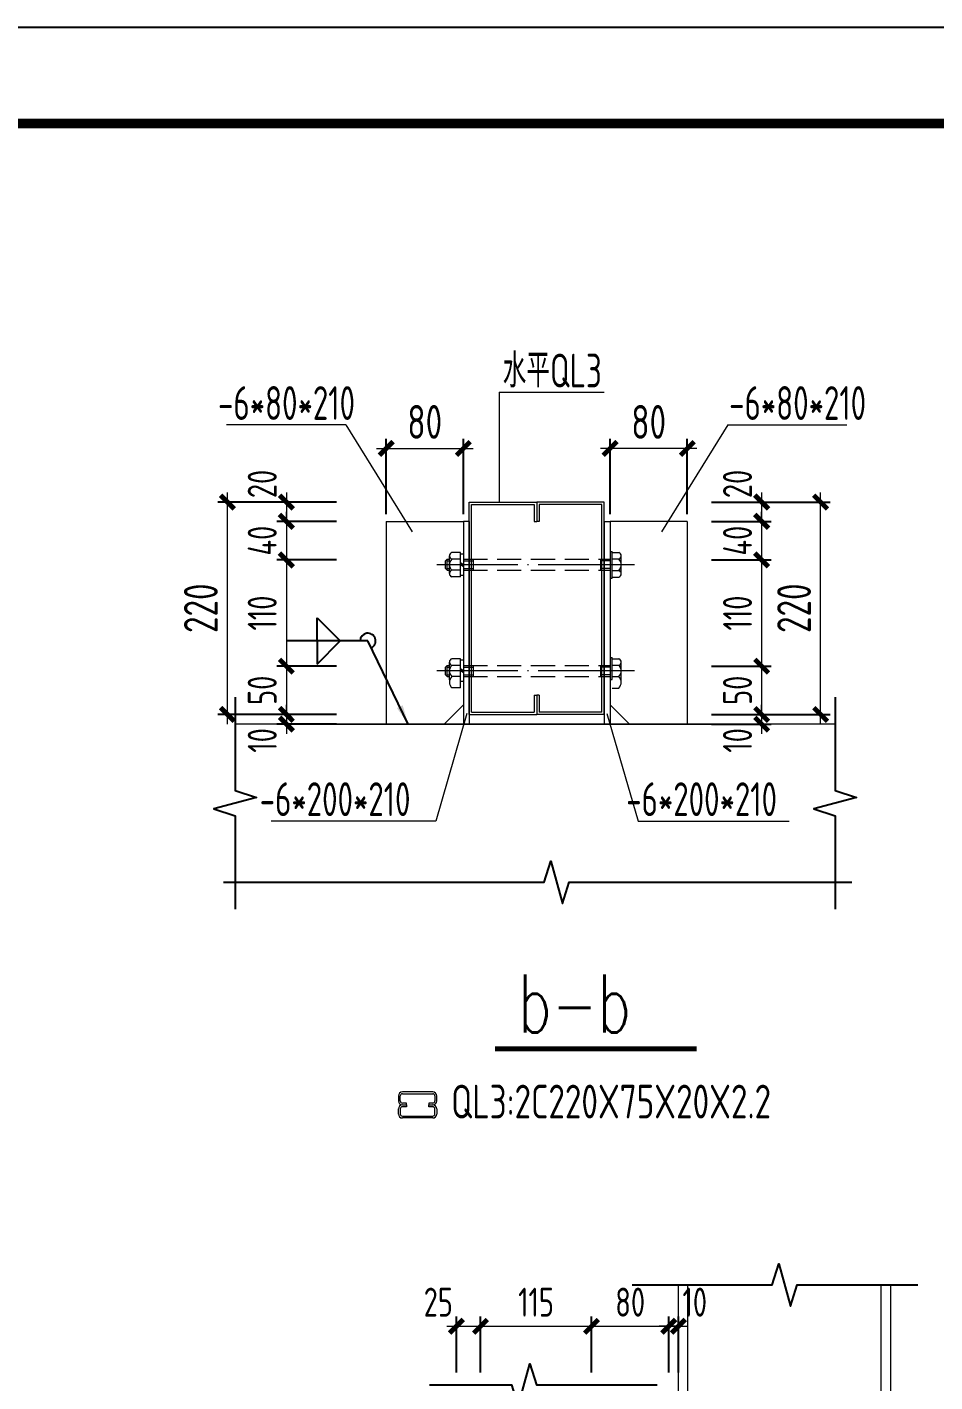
# Model space of a CAD drawing. Extents: x -2746917 to -971774, y -3334247 to -3250358.
# Drawn here: x -1427138 to -1417733, y -3288205 to -3274173 of the extents above; entities that cross this region are included whole.
import ezdxf

# ---------------------------------------------------------------- set-up
doc = ezdxf.new("R2010")
doc.units = 0
doc.header["$LTSCALE"] = 1000
doc.header["$MEASUREMENT"] = 0
doc.header["$PDMODE"] = 35
doc.linetypes.add('DASH', pattern=[0.35, 0.25, -0.1])
doc.linetypes.add('DOTE', pattern=[2.42, 2, -0.2, 0.02, -0.2])
doc.layers.get('0').update_dxf_attribs({"linetype": 'CONTINUOUS'})
doc.layers.get('Defpoints').update_dxf_attribs({"linetype": 'CONTINUOUS'})
for name, color, linetype in [('AXIS', 253, 'DOTE'), ('COLU', 7, 'CONTINUOUS'), ('DIM', 3, 'CONTINUOUS'), ('NUM', 7, 'CONTINUOUS'), ('PUB_TITLE', 4, 'CONTINUOUS'), ('TEXT', 7, 'CONTINUOUS'), ('THIN', 7, 'CONTINUOUS'), ('WELD', 7, 'CONTINUOUS')]:
    doc.layers.add(name, color=color, linetype=linetype)
doc.layers.add('BEAM', color=7, linetype='CONTINUOUS', lineweight=13)
doc.layers.add('yichutu', color=7, linetype='CONTINUOUS', true_color=0xffffff, plot=False)
doc.styles.add('TSSD_Dimension', font='tssdeng.shx', dxfattribs={"width": 0.75, "bigfont": 'Hztxt.shx'})
doc.styles.add('TSSD_Rein', font='Tssdeng.shx', dxfattribs={"width": 0.75, "bigfont": 'hztxt.shx'})
doc.styles.add('正文', font='romans.shx', dxfattribs={"width": 0.71, "bigfont": 'hztxt.shx'})
doc.dimstyles.new('TSSD_10_100', dxfattribs={"dimtxt": 350, "dimasz": 100, "dimexe": 100, "dimexo": 250, "dimgap": 100, "dimtad": 1, "dimdec": 0, "dimlfac": 0.1, "dimzin": 0, "dimdsep": 46, "dimtxsty": 'TSSD_Dimension', "dimblk": 'ARCHTICK', "dimcen": 0, "dimdle": 100, "dimclrt": 7, "dimadec": 0, "dimazin": 0, "dimtfac": 1, "dimtdec": 0, "dimtix": 1, "dimtmove": 2, "dimatfit": 3, "dimldrblk": 'ARCHTICK', "dimfxl": 1, "dimtolj": 1, "dimtzin": 0, "dimlwd": 5, "dimarcsym": 0})
doc.dimstyles.new('TSSD_LEADER_STYLE_200.0', dxfattribs={"dimtxt": 700, "dimasz": 200, "dimexe": 200, "dimexo": 500, "dimgap": 0.09, "dimtad": 0, "dimtih": 1, "dimtoh": 1, "dimdec": 4, "dimzin": 0, "dimdsep": 46, "dimtxsty": 'Standard', "dimcen": 0.09, "dimdle": 200, "dimclrt": 7, "dimadec": 0, "dimazin": 0, "dimtfac": 1, "dimtdec": 4, "dimtofl": 0, "dimtmove": 0, "dimatfit": 3, "dimfxl": 1, "dimtolj": 1, "dimtzin": 0, "dimarcsym": 0})

# ---------------------------------------------------------------- blocks, each defined once
blk = doc.blocks.new('_ArchTick')
at = {"color": 0, "const_width": 0.5}
blk.add_lwpolyline([(-0.71, -0.71), (0.71, 0.71)], dxfattribs=at)
blk = doc.blocks.new('*D2028')
at = {"layer": 'Defpoints', "color": 0}
for p in [(-1422618, -3278537), (-1423418, -3279466), (-1422618, -3279466)]:
    blk.add_point(p, dxfattribs=at)
at = {"layer": 'DIM', "color": 0, "lineweight": 5}
blk.add_line((-1423518, -3278537), (-1422518, -3278537), dxfattribs=at)
at = {"layer": 'DIM', "color": 0, "lineweight": -2}
for p, q in [((-1423418, -3279216), (-1423418, -3278437)), ((-1422618, -3279216), (-1422618, -3278437))]:
    blk.add_line(p, q, dxfattribs=at)
at = {"layer": 'DIM', "color": 0, "lineweight": 5, "xscale": 100, "yscale": 100, "zscale": 100, "rotation": 180}
blk.add_blockref('_ArchTick', (-1423418, -3278537), dxfattribs=at)
at = {"layer": 'DIM', "color": 0, "lineweight": 5, "xscale": 100, "yscale": 100, "zscale": 100}
blk.add_blockref('_ArchTick', (-1422618, -3278537), dxfattribs=at)
at = {"layer": 'DIM', "color": 7, "insert": (-1423018, -3278262), "char_height": 350, "attachment_point": 5, "style": 'TSSD_Dimension'}
blk.add_mtext('\\A1;80', dxfattribs=at)
blk = doc.blocks.new('_WELD004')
at = {"color": 0, "linetype": 'ByBlock'}
for p, q in [((0, 1), (1, 0)), ((0, 0), (0, 1))]:
    blk.add_line(p, q, dxfattribs=at)
blk = doc.blocks.new('*D2029')
at = {"layer": 'Defpoints', "color": 0}
for p in [(-1421098, -3278537), (-1421098, -3279466), (-1420298, -3279466)]:
    blk.add_point(p, dxfattribs=at)
at = {"layer": 'DIM', "color": 0, "lineweight": 5}
blk.add_line((-1420198, -3278537), (-1421198, -3278537), dxfattribs=at)
at = {"layer": 'DIM', "color": 0, "lineweight": -2}
for p, q in [((-1421098, -3279216), (-1421098, -3278437)), ((-1420298, -3279216), (-1420298, -3278437))]:
    blk.add_line(p, q, dxfattribs=at)
at = {"layer": 'DIM', "color": 0, "lineweight": 5, "xscale": 100, "yscale": 100, "zscale": 100, "rotation": 180}
blk.add_blockref('_ArchTick', (-1421098, -3278537), dxfattribs=at)
at = {"layer": 'DIM', "color": 0, "lineweight": 5, "xscale": 100, "yscale": 100, "zscale": 100}
blk.add_blockref('_ArchTick', (-1420298, -3278537), dxfattribs=at)
at = {"layer": 'DIM', "color": 7, "insert": (-1420698, -3278262), "char_height": 350, "attachment_point": 5, "style": 'TSSD_Dimension'}
blk.add_mtext('\\A1;80', dxfattribs=at)
blk = doc.blocks.new('*D2030')
at = {"layer": 'Defpoints', "color": 0}
for p in [(-1423682, -3279092), (-1424452, -3279292), (-1423682, -3279292)]:
    blk.add_point(p, dxfattribs=at)
at = {"layer": 'DIM', "color": 0, "lineweight": -2}
for p, q in [((-1423932, -3279092), (-1424552, -3279092)), ((-1423932, -3279292), (-1424552, -3279292))]:
    blk.add_line(p, q, dxfattribs=at)
at = {"layer": 'DIM', "color": 0, "lineweight": 5}
blk.add_line((-1424452, -3278992), (-1424452, -3279392), dxfattribs=at)
at = {"layer": 'DIM', "color": 0, "lineweight": 5, "xscale": 100, "yscale": 100, "zscale": 100}
for p, rotation in [((-1424452, -3279092), 90), ((-1424452, -3279292), 270)]:
    blk.add_blockref('_ArchTick', p, dxfattribs=dict(at, rotation=rotation))
at = {"layer": 'DIM', "color": 7, "insert": (-1424702, -3278905), "char_height": 300, "attachment_point": 5, "rotation": 90, "style": 'TSSD_Dimension'}
blk.add_mtext('\\A1;20', dxfattribs=at)
blk = doc.blocks.new('*D2031')
at = {"layer": 'Defpoints', "color": 0}
for p in [(-1423682, -3279292), (-1424452, -3279692), (-1423682, -3279692)]:
    blk.add_point(p, dxfattribs=at)
at = {"layer": 'DIM', "color": 0, "lineweight": 5}
for p, q in [((-1424452, -3279292), (-1424452, -3279192)), ((-1424452, -3279292), (-1424452, -3279692)), ((-1424452, -3279692), (-1424452, -3279792))]:
    blk.add_line(p, q, dxfattribs=at)
at = {"layer": 'DIM', "color": 0, "lineweight": -2}
for p, q in [((-1423932, -3279292), (-1424552, -3279292)), ((-1423932, -3279692), (-1424552, -3279692))]:
    blk.add_line(p, q, dxfattribs=at)
at = {"layer": 'DIM', "color": 0, "lineweight": 5, "xscale": 100, "yscale": 100, "zscale": 100}
for p, rotation in [((-1424452, -3279292), 270), ((-1424452, -3279692), 90)]:
    blk.add_blockref('_ArchTick', p, dxfattribs=dict(at, rotation=rotation))
at = {"layer": 'DIM', "color": 7, "insert": (-1424702, -3279492), "char_height": 300, "attachment_point": 5, "rotation": 90, "style": 'TSSD_Dimension'}
blk.add_mtext('\\A1;40', dxfattribs=at)
blk = doc.blocks.new('*D2032')
at = {"layer": 'Defpoints', "color": 0}
for p in [(-1423682, -3279692), (-1424452, -3280792), (-1423682, -3280792)]:
    blk.add_point(p, dxfattribs=at)
at = {"layer": 'DIM', "color": 0, "lineweight": 5}
blk.add_line((-1424452, -3279592), (-1424452, -3280892), dxfattribs=at)
at = {"layer": 'DIM', "color": 0, "lineweight": -2}
for p, q in [((-1423932, -3279692), (-1424552, -3279692)), ((-1423932, -3280792), (-1424552, -3280792))]:
    blk.add_line(p, q, dxfattribs=at)
at = {"layer": 'DIM', "color": 0, "lineweight": 5, "xscale": 100, "yscale": 100, "zscale": 100}
for p, rotation in [((-1424452, -3279692), 90), ((-1424452, -3280792), 270)]:
    blk.add_blockref('_ArchTick', p, dxfattribs=dict(at, rotation=rotation))
at = {"layer": 'DIM', "color": 7, "insert": (-1424702, -3280242), "char_height": 300, "attachment_point": 5, "rotation": 90, "style": 'TSSD_Dimension'}
blk.add_mtext('\\A1;110', dxfattribs=at)
blk = doc.blocks.new('*D2033')
at = {"layer": 'Defpoints', "color": 0}
for p in [(-1423682, -3280792), (-1424452, -3281292), (-1423682, -3281292)]:
    blk.add_point(p, dxfattribs=at)
at = {"layer": 'DIM', "color": 0, "lineweight": -2}
for p, q in [((-1423932, -3280792), (-1424552, -3280792)), ((-1423932, -3281292), (-1424552, -3281292))]:
    blk.add_line(p, q, dxfattribs=at)
at = {"layer": 'DIM', "color": 0, "lineweight": 5}
blk.add_line((-1424452, -3280692), (-1424452, -3281392), dxfattribs=at)
at = {"layer": 'DIM', "color": 0, "lineweight": 5, "xscale": 100, "yscale": 100, "zscale": 100}
for p, rotation in [((-1424452, -3280792), 90), ((-1424452, -3281292), 270)]:
    blk.add_blockref('_ArchTick', p, dxfattribs=dict(at, rotation=rotation))
at = {"layer": 'DIM', "color": 7, "insert": (-1424702, -3281042), "char_height": 300, "attachment_point": 5, "rotation": 90, "style": 'TSSD_Dimension'}
blk.add_mtext('\\A1;50', dxfattribs=at)
blk = doc.blocks.new('*D2034')
at = {"layer": 'Defpoints', "color": 0}
for p in [(-1423682, -3281292), (-1424452, -3281392), (-1423682, -3281392)]:
    blk.add_point(p, dxfattribs=at)
at = {"layer": 'DIM', "color": 0, "lineweight": 5}
for p, q in [((-1424452, -3281292), (-1424452, -3281192)), ((-1424452, -3281292), (-1424452, -3281392)), ((-1424452, -3281392), (-1424452, -3281492))]:
    blk.add_line(p, q, dxfattribs=at)
at = {"layer": 'DIM', "color": 0, "lineweight": -2}
for p, q in [((-1423932, -3281292), (-1424552, -3281292)), ((-1423932, -3281392), (-1424552, -3281392))]:
    blk.add_line(p, q, dxfattribs=at)
at = {"layer": 'DIM', "color": 0, "lineweight": 5, "xscale": 100, "yscale": 100, "zscale": 100}
for p, rotation in [((-1424452, -3281292), 270), ((-1424452, -3281392), 90)]:
    blk.add_blockref('_ArchTick', p, dxfattribs=dict(at, rotation=rotation))
at = {"layer": 'DIM', "color": 7, "insert": (-1424702, -3281561), "char_height": 300, "attachment_point": 5, "rotation": 90, "style": 'TSSD_Dimension'}
blk.add_mtext('\\A1;10', dxfattribs=at)
blk = doc.blocks.new('*D2035')
at = {"layer": 'Defpoints', "color": 0, "ltscale": 1.5}
for p in [(-1425063, -3279092), (-1423682, -3279092), (-1423682, -3281292, 576)]:
    blk.add_point(p, dxfattribs=at)
at = {"layer": 'DIM', "color": 0, "lineweight": -2, "ltscale": 1.5}
for p, q in [((-1423932, -3279092), (-1425163, -3279092)), ((-1423932, -3281292), (-1425163, -3281292))]:
    blk.add_line(p, q, dxfattribs=at)
at = {"layer": 'DIM', "color": 0, "lineweight": 5, "ltscale": 1.5}
blk.add_line((-1425063, -3281392), (-1425063, -3278992), dxfattribs=at)
at = {"layer": 'DIM', "color": 0, "lineweight": 5, "ltscale": 1.5, "xscale": 100, "yscale": 100, "zscale": 100}
for p, rotation in [((-1425063, -3279092), 90), ((-1425063, -3281292), 270)]:
    blk.add_blockref('_ArchTick', p, dxfattribs=dict(at, rotation=rotation))
at = {"layer": 'DIM', "color": 7, "ltscale": 1.5, "insert": (-1425338, -3280192), "char_height": 350, "attachment_point": 5, "rotation": 90, "style": 'TSSD_Dimension'}
blk.add_mtext('\\A1;220', dxfattribs=at)
blk = doc.blocks.new('*D2036')
at = {"layer": 'Defpoints', "color": 0}
for p in [(-1420298, -3279092), (-1420298, -3279292), (-1419528, -3279292)]:
    blk.add_point(p, dxfattribs=at)
at = {"layer": 'DIM', "color": 0, "lineweight": -2}
for p, q in [((-1420048, -3279092), (-1419428, -3279092)), ((-1420048, -3279292), (-1419428, -3279292))]:
    blk.add_line(p, q, dxfattribs=at)
at = {"layer": 'DIM', "color": 0, "lineweight": 5}
blk.add_line((-1419528, -3278992), (-1419528, -3279392), dxfattribs=at)
at = {"layer": 'DIM', "color": 0, "lineweight": 5, "xscale": 100, "yscale": 100, "zscale": 100}
for p, rotation in [((-1419528, -3279092), 90), ((-1419528, -3279292), 270)]:
    blk.add_blockref('_ArchTick', p, dxfattribs=dict(at, rotation=rotation))
at = {"layer": 'DIM', "color": 7, "insert": (-1419778, -3278905), "char_height": 300, "attachment_point": 5, "rotation": 90, "style": 'TSSD_Dimension'}
blk.add_mtext('\\A1;20', dxfattribs=at)
blk = doc.blocks.new('*D2037')
at = {"layer": 'Defpoints', "color": 0}
for p in [(-1420298, -3279292), (-1420298, -3279692), (-1419528, -3279692)]:
    blk.add_point(p, dxfattribs=at)
at = {"layer": 'DIM', "color": 0, "lineweight": 5}
for p, q in [((-1419528, -3279292), (-1419528, -3279192)), ((-1419528, -3279292), (-1419528, -3279692)), ((-1419528, -3279692), (-1419528, -3279792))]:
    blk.add_line(p, q, dxfattribs=at)
at = {"layer": 'DIM', "color": 0, "lineweight": -2}
for p, q in [((-1420048, -3279292), (-1419428, -3279292)), ((-1420048, -3279692), (-1419428, -3279692))]:
    blk.add_line(p, q, dxfattribs=at)
at = {"layer": 'DIM', "color": 0, "lineweight": 5, "xscale": 100, "yscale": 100, "zscale": 100}
for p, rotation in [((-1419528, -3279292), 270), ((-1419528, -3279692), 90)]:
    blk.add_blockref('_ArchTick', p, dxfattribs=dict(at, rotation=rotation))
at = {"layer": 'DIM', "color": 7, "insert": (-1419778, -3279492), "char_height": 300, "attachment_point": 5, "rotation": 90, "style": 'TSSD_Dimension'}
blk.add_mtext('\\A1;40', dxfattribs=at)
blk = doc.blocks.new('*D2038')
at = {"layer": 'Defpoints', "color": 0}
for p in [(-1420298, -3279692), (-1420298, -3280792), (-1419528, -3280792)]:
    blk.add_point(p, dxfattribs=at)
at = {"layer": 'DIM', "color": 0, "lineweight": 5}
blk.add_line((-1419528, -3279592), (-1419528, -3280892), dxfattribs=at)
at = {"layer": 'DIM', "color": 0, "lineweight": -2}
for p, q in [((-1420048, -3279692), (-1419428, -3279692)), ((-1420048, -3280792), (-1419428, -3280792))]:
    blk.add_line(p, q, dxfattribs=at)
at = {"layer": 'DIM', "color": 0, "lineweight": 5, "xscale": 100, "yscale": 100, "zscale": 100}
for p, rotation in [((-1419528, -3279692), 90), ((-1419528, -3280792), 270)]:
    blk.add_blockref('_ArchTick', p, dxfattribs=dict(at, rotation=rotation))
at = {"layer": 'DIM', "color": 7, "insert": (-1419778, -3280242), "char_height": 300, "attachment_point": 5, "rotation": 90, "style": 'TSSD_Dimension'}
blk.add_mtext('\\A1;110', dxfattribs=at)
blk = doc.blocks.new('*D2039')
at = {"layer": 'Defpoints', "color": 0}
for p in [(-1420298, -3280792), (-1420298, -3281292), (-1419528, -3281292)]:
    blk.add_point(p, dxfattribs=at)
at = {"layer": 'DIM', "color": 0, "lineweight": -2}
for p, q in [((-1420048, -3280792), (-1419428, -3280792)), ((-1420048, -3281292), (-1419428, -3281292))]:
    blk.add_line(p, q, dxfattribs=at)
at = {"layer": 'DIM', "color": 0, "lineweight": 5}
blk.add_line((-1419528, -3280692), (-1419528, -3281392), dxfattribs=at)
at = {"layer": 'DIM', "color": 0, "lineweight": 5, "xscale": 100, "yscale": 100, "zscale": 100}
for p, rotation in [((-1419528, -3280792), 90), ((-1419528, -3281292), 270)]:
    blk.add_blockref('_ArchTick', p, dxfattribs=dict(at, rotation=rotation))
at = {"layer": 'DIM', "color": 7, "insert": (-1419778, -3281042), "char_height": 300, "attachment_point": 5, "rotation": 90, "style": 'TSSD_Dimension'}
blk.add_mtext('\\A1;50', dxfattribs=at)
blk = doc.blocks.new('*D2040')
at = {"layer": 'Defpoints', "color": 0}
for p in [(-1420298, -3281292), (-1420298, -3281392), (-1419528, -3281392)]:
    blk.add_point(p, dxfattribs=at)
at = {"layer": 'DIM', "color": 0, "lineweight": 5}
for p, q in [((-1419528, -3281292), (-1419528, -3281192)), ((-1419528, -3281292), (-1419528, -3281392)), ((-1419528, -3281392), (-1419528, -3281492))]:
    blk.add_line(p, q, dxfattribs=at)
at = {"layer": 'DIM', "color": 0, "lineweight": -2}
for p, q in [((-1420048, -3281292), (-1419428, -3281292)), ((-1420048, -3281392), (-1419428, -3281392))]:
    blk.add_line(p, q, dxfattribs=at)
at = {"layer": 'DIM', "color": 0, "lineweight": 5, "xscale": 100, "yscale": 100, "zscale": 100}
for p, rotation in [((-1419528, -3281292), 270), ((-1419528, -3281392), 90)]:
    blk.add_blockref('_ArchTick', p, dxfattribs=dict(at, rotation=rotation))
at = {"layer": 'DIM', "color": 7, "insert": (-1419778, -3281561), "char_height": 300, "attachment_point": 5, "rotation": 90, "style": 'TSSD_Dimension'}
blk.add_mtext('\\A1;10', dxfattribs=at)
blk = doc.blocks.new('*D2041')
at = {"layer": 'Defpoints', "color": 0, "ltscale": 1.5}
for p in [(-1420298, -3279092), (-1418917, -3279092), (-1420298, -3281292, 576)]:
    blk.add_point(p, dxfattribs=at)
at = {"layer": 'DIM', "color": 0, "lineweight": -2, "ltscale": 1.5}
for p, q in [((-1420048, -3279092), (-1418817, -3279092)), ((-1420048, -3281292), (-1418817, -3281292))]:
    blk.add_line(p, q, dxfattribs=at)
at = {"layer": 'DIM', "color": 0, "lineweight": 5, "ltscale": 1.5}
blk.add_line((-1418917, -3281392), (-1418917, -3278992), dxfattribs=at)
at = {"layer": 'DIM', "color": 0, "lineweight": 5, "ltscale": 1.5, "xscale": 100, "yscale": 100, "zscale": 100}
for p, rotation in [((-1418917, -3279092), 90), ((-1418917, -3281292), 270)]:
    blk.add_blockref('_ArchTick', p, dxfattribs=dict(at, rotation=rotation))
at = {"layer": 'DIM', "color": 7, "ltscale": 1.5, "insert": (-1419192, -3280192), "char_height": 350, "attachment_point": 5, "rotation": 90, "style": 'TSSD_Dimension'}
blk.add_mtext('\\A1;220', dxfattribs=at)
blk = doc.blocks.new('*D2199')
at = {"layer": 'Defpoints', "color": 0}
for p in [(-1422440, -3287629), (-1422690, -3288359), (-1422440, -3288359)]:
    blk.add_point(p, dxfattribs=at)
at = {"layer": 'DIM', "color": 0, "lineweight": -2}
for p, q in [((-1422690, -3288109), (-1422690, -3287529)), ((-1422440, -3288109), (-1422440, -3287529))]:
    blk.add_line(p, q, dxfattribs=at)
at = {"layer": 'DIM', "color": 0, "lineweight": 5}
blk.add_line((-1422790, -3287629), (-1422340, -3287629), dxfattribs=at)
at = {"layer": 'DIM', "color": 0, "lineweight": 5, "xscale": 100, "yscale": 100, "zscale": 100, "rotation": 180}
blk.add_blockref('_ArchTick', (-1422690, -3287629), dxfattribs=at)
at = {"layer": 'DIM', "color": 0, "lineweight": 5, "xscale": 100, "yscale": 100, "zscale": 100}
blk.add_blockref('_ArchTick', (-1422440, -3287629), dxfattribs=at)
at = {"layer": 'DIM', "color": 7, "insert": (-1422878, -3287379), "char_height": 300, "attachment_point": 5, "style": 'TSSD_Dimension'}
blk.add_mtext('\\A1;25', dxfattribs=at)
blk = doc.blocks.new('*D2200')
at = {"layer": 'Defpoints', "color": 0}
for p in [(-1421290, -3287629), (-1422440, -3288359), (-1421290, -3288359)]:
    blk.add_point(p, dxfattribs=at)
at = {"layer": 'DIM', "color": 0, "lineweight": -2}
for p, q in [((-1422440, -3288109), (-1422440, -3287529)), ((-1421290, -3288109), (-1421290, -3287529))]:
    blk.add_line(p, q, dxfattribs=at)
at = {"layer": 'DIM', "color": 0, "lineweight": 5}
blk.add_line((-1422540, -3287629), (-1421190, -3287629), dxfattribs=at)
at = {"layer": 'DIM', "color": 0, "lineweight": 5, "xscale": 100, "yscale": 100, "zscale": 100, "rotation": 180}
blk.add_blockref('_ArchTick', (-1422440, -3287629), dxfattribs=at)
at = {"layer": 'DIM', "color": 0, "lineweight": 5, "xscale": 100, "yscale": 100, "zscale": 100}
blk.add_blockref('_ArchTick', (-1421290, -3287629), dxfattribs=at)
at = {"layer": 'DIM', "color": 7, "insert": (-1421865, -3287379), "char_height": 300, "attachment_point": 5, "style": 'TSSD_Dimension'}
blk.add_mtext('\\A1;115', dxfattribs=at)
blk = doc.blocks.new('*D2201')
at = {"layer": 'Defpoints', "color": 0}
for p in [(-1420490, -3287629), (-1421290, -3288359), (-1420490, -3288359, 173)]:
    blk.add_point(p, dxfattribs=at)
at = {"layer": 'DIM', "color": 0, "lineweight": -2}
for p, q in [((-1421290, -3288109), (-1421290, -3287529)), ((-1420490, -3288109), (-1420490, -3287529))]:
    blk.add_line(p, q, dxfattribs=at)
at = {"layer": 'DIM', "color": 0, "lineweight": 5}
blk.add_line((-1421390, -3287629), (-1420390, -3287629), dxfattribs=at)
at = {"layer": 'DIM', "color": 0, "lineweight": 5, "xscale": 100, "yscale": 100, "zscale": 100, "rotation": 180}
blk.add_blockref('_ArchTick', (-1421290, -3287629), dxfattribs=at)
at = {"layer": 'DIM', "color": 0, "lineweight": 5, "xscale": 100, "yscale": 100, "zscale": 100}
blk.add_blockref('_ArchTick', (-1420490, -3287629), dxfattribs=at)
at = {"layer": 'DIM', "color": 7, "insert": (-1420890, -3287379), "char_height": 300, "attachment_point": 5, "style": 'TSSD_Dimension'}
blk.add_mtext('\\A1;80', dxfattribs=at)
blk = doc.blocks.new('*D2202')
at = {"layer": 'Defpoints', "color": 0}
for p in [(-1420490, -3287629), (-1420490, -3288359), (-1420391, -3288359)]:
    blk.add_point(p, dxfattribs=at)
at = {"layer": 'DIM', "color": 0, "lineweight": -2}
for p, q in [((-1420490, -3288109), (-1420490, -3287529)), ((-1420391, -3288109), (-1420391, -3287529))]:
    blk.add_line(p, q, dxfattribs=at)
at = {"layer": 'DIM', "color": 0, "lineweight": 5}
for p, q in [((-1420490, -3287629), (-1420590, -3287629)), ((-1420391, -3287629), (-1420490, -3287629)), ((-1420391, -3287629), (-1420291, -3287629))]:
    blk.add_line(p, q, dxfattribs=at)
at = {"layer": 'DIM', "color": 0, "lineweight": 5, "xscale": 100, "yscale": 100, "zscale": 100}
blk.add_blockref('_ArchTick', (-1420490, -3287629), dxfattribs=at)
at = {"layer": 'DIM', "color": 0, "lineweight": 5, "xscale": 100, "yscale": 100, "zscale": 100, "rotation": 180}
blk.add_blockref('_ArchTick', (-1420391, -3287629), dxfattribs=at)
at = {"layer": 'DIM', "color": 7, "insert": (-1420221, -3287379), "char_height": 300, "attachment_point": 5, "style": 'TSSD_Dimension'}
blk.add_mtext('\\A1;10', dxfattribs=at)
blk = doc.blocks.new('yct-891-420-89100-42000-100-2004.0')
at = {"layer": 'yichutu', "color": 7, "true_color": 0xffffff}
blk.add_lwpolyline([(0, 0), (0, 42000), (89100, 42000), (89100, 0)], close=True, dxfattribs=at)
blk = doc.blocks.new('A$C440D491C')
at = {"layer": 'PUB_TITLE'}
blk.add_lwpolyline([(0, 0), (0, 42000), (89100, 42000), (89100, 0)], close=True, dxfattribs=at)
at = {"layer": 'PUB_TITLE', "const_width": 100}
blk.add_lwpolyline([(88100, 1000), (88100, 41000), (713, 41000), (713, 1000), (88100, 1000)], dxfattribs=at)

msp = doc.modelspace()

# ---------------------------------------------------------------- linework, layer by layer
at = {"layer": 'AXIS', "linetype": 'DOTE', "lineweight": 9, "ltscale": 0.5}
for p, q in [((-1420843.87, -3279741.83, 288), (-1422892.25, -3279741.83, 288)), ((-1420843.87, -3280841.5, 288), (-1422892.25, -3280841.5, 288))]:
    msp.add_line(p, q, dxfattribs=at)
at = {"layer": 'BEAM', "color": 6, "linetype": 'ByBlock'}
for p, q in [((-1422558.06, -3279091.98, 288), (-1421858.06, -3279091.98, 288)), ((-1422558.06, -3281291.98, 288), (-1422558.06, -3279091.98, 288)), ((-1422533.06, -3279116.98, 288), (-1421883.06, -3279116.98, 288)), ((-1422533.06, -3281266.98, 288), (-1422533.06, -3279116.98, 288)), ((-1421883.06, -3279116.98, 288), (-1421883.06, -3279291.98, 288)), ((-1421858.06, -3279091.98, 288), (-1421858.06, -3279291.98, 288)), ((-1421158.06, -3279091.98, 288), (-1421858.06, -3279091.98, 288)), ((-1421858.06, -3279091.98, 288), (-1421858.06, -3279291.98, 288)), ((-1421183.06, -3279116.98, 288), (-1421833.06, -3279116.98, 288)), ((-1421833.06, -3279116.98, 288), (-1421833.06, -3279291.98, 288)), ((-1421183.06, -3281266.98, 288), (-1421183.06, -3279116.98, 288)), ((-1421158.06, -3281291.98, 288), (-1421158.06, -3279091.98, 288)), ((-1421883.06, -3279291.98, 288), (-1421858.06, -3279291.98, 288)), ((-1421833.06, -3279291.98, 288), (-1421858.06, -3279291.98, 288)), ((-1421883.06, -3281091.98, 288), (-1421883.06, -3281266.98, 288)), ((-1421883.06, -3281091.98, 288), (-1421858.06, -3281091.98, 288)), ((-1421858.06, -3281091.98, 288), (-1421858.06, -3281291.98, 288)), ((-1421858.06, -3281091.98, 288), (-1421858.06, -3281291.98, 288)), ((-1421833.06, -3281091.98, 288), (-1421858.06, -3281091.98, 288)), ((-1421833.06, -3281091.98, 288), (-1421833.06, -3281266.98, 288)), ((-1422558.06, -3281291.98, 288), (-1421858.06, -3281291.98, 288)), ((-1422533.06, -3281266.98, 288), (-1421883.06, -3281266.98, 288)), ((-1421158.06, -3281291.98, 288), (-1421858.06, -3281291.98, 288)), ((-1421183.06, -3281266.98, 288), (-1421833.06, -3281266.98, 288))]:
    msp.add_line(p, q, dxfattribs=at)
at = {"layer": 'BEAM', "linetype": 'ByBlock'}
for p, q in [((-1423418.06, -3279291.98, 288), (-1423418.06, -3281391.5, 288)), ((-1423418.06, -3279291.98, 288), (-1422618.06, -3279291.98, 288)), ((-1422618.06, -3279291.98, 288), (-1422618.06, -3281391.5, 288)), ((-1422558.06, -3279291.98, 288), (-1422618.06, -3279291.98, 288)), ((-1422558.06, -3279291.98, 288), (-1422558.06, -3281391.5, 288)), ((-1421158.06, -3279291.98, 288), (-1421158.06, -3281391.5, 288)), ((-1421158.06, -3279291.98, 288), (-1421098.06, -3279291.98, 288)), ((-1421098.06, -3279291.98, 288), (-1421098.06, -3281391.5, 288)), ((-1420298.06, -3279291.98, 288), (-1421098.06, -3279291.98, 288)), ((-1420298.06, -3279291.98, 288), (-1420298.06, -3281391.5, 288)), ((-1422618.06, -3281191.5, 288), (-1422818.06, -3281391.5, 288)), ((-1421098.06, -3281191.5, 288), (-1420898.06, -3281391.5, 288)), ((-1418766.48, -3281391.5, 288), (-1424982.85, -3281391.5, 288)), ((-1424280.66, -3281391.5, 288), (-1420030.26, -3281391.5, 288)), ((-1424080.66, -3281391.5, 288), (-1419830.26, -3281391.5, 288)), ((-1420390.93, -3294505.17), (-1420390.93, -3287201.14)), ((-1420290.93, -3294505.17), (-1420290.93, -3287201.14)), ((-1418290.32, -3294505.17), (-1418290.32, -3287201.14)), ((-1418190.32, -3294505.17), (-1418190.32, -3287201.14))]:
    msp.add_line(p, q, dxfattribs=at)
at = {"layer": 'BEAM', "color": 1, "linetype": 'ByBlock'}
for p, q in [((-1422785.04, -3279684.08, 288), (-1422802.32, -3279701.36, 288)), ((-1422785.04, -3279684.08, 288), (-1422762, -3279684.08, 288)), ((-1422785.04, -3279799.28, 288), (-1422785.04, -3279684.08, 288)), ((-1422762, -3279833.84, 288), (-1422762, -3279649.52, 288)), ((-1422646.86, -3279614.96, 288), (-1422738.96, -3279614.96, 288)), ((-1422646.86, -3279684.08, 288), (-1422738.96, -3279684.08, 288)), ((-1422646.86, -3279868.4, 288), (-1422646.86, -3279614.96, 288)), ((-1422646.86, -3279852.85, 288), (-1422646.86, -3279630.52, 288)), ((-1422618.06, -3279630.52, 288), (-1422646.86, -3279630.52, 288)), ((-1422618.06, -3279630.52, 288), (-1422618.06, -3279852.85, 288)), ((-1422518.06, -3279684.08, 288), (-1422518.06, -3279799.28, 288)), ((-1421198.06, -3279684.08, 288), (-1421198.06, -3279799.28, 288)), ((-1421098.06, -3279603.74, 288), (-1421098.06, -3279880.22, 288)), ((-1421098.06, -3279603.74, 288), (-1421075.02, -3279603.74, 288)), ((-1421075.02, -3279615.26, 288), (-1421005.9, -3279615.26, 288)), ((-1420982.86, -3279834.14, 288), (-1420982.86, -3279649.82, 288)), ((-1422802.32, -3279782, 288), (-1422802.32, -3279701.36, 288)), ((-1422802.32, -3279782, 288), (-1422785.04, -3279799.28, 288)), ((-1422785.04, -3279701.36, 288), (-1422762, -3279701.36, 288)), ((-1422785.04, -3279782, 288), (-1422762, -3279782, 288)), ((-1422785.04, -3279799.28, 288), (-1422762, -3279799.28, 288)), ((-1422646.86, -3279799.28, 288), (-1422738.96, -3279799.28, 288)), ((-1422618.06, -3279741.98, 288), (-1422646.86, -3279721.52, 288)), ((-1422618.06, -3279762.28, 288), (-1422646.86, -3279741.83, 288)), ((-1422618.06, -3279701.36, 288), (-1422518.06, -3279701.36, 288)), ((-1422618.06, -3279782, 288), (-1422518.06, -3279782, 288)), ((-1421098.06, -3279701.36, 288), (-1421198.06, -3279701.36, 288)), ((-1421098.06, -3279782, 288), (-1421198.06, -3279782, 288)), ((-1422646.86, -3279868.4, 288), (-1422738.96, -3279868.4, 288)), ((-1422618.06, -3279852.85, 288), (-1422646.86, -3279852.85, 288)), ((-1421075.02, -3279868.7, 288), (-1421005.9, -3279868.7, 288)), ((-1422785.04, -3280783.75, 288), (-1422802.32, -3280801.03, 288)), ((-1422802.32, -3280881.67, 288), (-1422802.32, -3280801.03, 288)), ((-1422785.04, -3280783.75, 288), (-1422762, -3280783.75, 288)), ((-1422785.04, -3280898.95, 288), (-1422785.04, -3280783.75, 288)), ((-1422785.04, -3280801.03, 288), (-1422762, -3280801.03, 288)), ((-1422762, -3280933.51, 288), (-1422762, -3280749.19, 288)), ((-1422646.86, -3280714.63, 288), (-1422738.96, -3280714.63, 288)), ((-1422646.86, -3280783.75, 288), (-1422738.96, -3280783.75, 288)), ((-1422646.86, -3281018.07, 288), (-1422646.86, -3280714.63, 288)), ((-1422646.86, -3280952.52, 288), (-1422646.86, -3280730.19, 288)), ((-1422618.06, -3280730.19, 288), (-1422646.86, -3280730.19, 288)), ((-1422618.06, -3280730.19, 288), (-1422618.06, -3280952.52, 288)), ((-1422618.06, -3280801.03, 288), (-1422518.06, -3280801.03, 288)), ((-1422518.06, -3280783.75, 288), (-1422518.06, -3280898.95, 288)), ((-1421198.06, -3280783.75, 288), (-1421198.06, -3280898.95, 288)), ((-1421098.06, -3280801.03, 288), (-1421198.06, -3280801.03, 288)), ((-1421098.06, -3280703.41, 288), (-1421098.06, -3280929.89, 288)), ((-1421098.06, -3280703.41, 288), (-1421075.02, -3280703.41, 288)), ((-1421075.02, -3280714.93, 288), (-1421005.9, -3280714.93, 288)), ((-1420982.86, -3280933.81, 288), (-1420982.86, -3280749.49, 288)), ((-1422802.32, -3280881.67, 288), (-1422785.04, -3280898.95, 288)), ((-1422785.04, -3280881.67, 288), (-1422762, -3280881.67, 288)), ((-1422785.04, -3280898.95, 288), (-1422762, -3280898.95, 288)), ((-1422646.86, -3280898.95, 288), (-1422738.96, -3280898.95, 288)), ((-1422618.06, -3280841.65, 288), (-1422646.86, -3280821.19, 288)), ((-1422618.06, -3280861.95, 288), (-1422646.86, -3280841.5, 288)), ((-1422618.06, -3280881.67, 288), (-1422518.06, -3280881.67, 288)), ((-1421098.06, -3280881.67, 288), (-1421198.06, -3280881.67, 288)), ((-1422646.86, -3281018.07, 288), (-1422738.96, -3281018.07, 288)), ((-1422618.06, -3280952.52, 288), (-1422646.86, -3280952.52, 288)), ((-1421075.02, -3281018.37, 288), (-1421005.9, -3281018.37, 288))]:
    msp.add_line(p, q, dxfattribs=at)
at = {"layer": 'BEAM', "color": 1, "linetype": 'DASH'}
for p, q in [((-1422618.06, -3279684.08, 288), (-1421098.06, -3279684.08, 288)), ((-1422618.06, -3279799.28, 288), (-1421098.06, -3279799.28, 288)), ((-1422618.06, -3280783.75, 288), (-1421098.06, -3280783.75, 288)), ((-1422618.06, -3280898.95, 288), (-1421098.06, -3280898.95, 288))]:
    msp.add_line(p, q, dxfattribs=at)
at = {"layer": 'BEAM', "color": 1, "linetype": 'ByBlock', "elevation": 288}
for points in [[(-1422738.96, -3279614.96, 0.66666667), (-1422738.96, -3279684.08, 0.4), (-1422738.96, -3279799.28, 0.66666667), (-1422738.96, -3279868.4)], [(-1421075.02, -3279799.58), (-1421005.9, -3279799.58, 0.4), (-1421005.9, -3279684.38), (-1421075.02, -3279684.38)], [(-1422738.96, -3280714.63, 0.66666667), (-1422738.96, -3280783.75, 0.4), (-1422738.96, -3280898.95, 0.3868368), (-1422738.96, -3281018.07)], [(-1421075.02, -3280899.25), (-1421005.9, -3280899.25, 0.4), (-1421005.9, -3280784.05), (-1421075.02, -3280784.05)]]:
    msp.add_lwpolyline(points, format="xyb", dxfattribs=at)
for points in [[(-1421098.06, -3279880.22), (-1421075.02, -3279880.22), (-1421075.02, -3279603.74)], [(-1421098.06, -3280929.89), (-1421075.02, -3280929.89), (-1421075.02, -3280703.41)]]:
    msp.add_lwpolyline(points, dxfattribs=at)
at = {"layer": 'BEAM', "color": 1, "linetype": 'ByBlock'}
for centre, radius, start, end in [((-1421020.3, -3279649.82, 288), 37.44, 292.619865, 67.380135), ((-1421020.3, -3279834.14, 288), 37.44, 292.619865, 67.380135), ((-1421020.3, -3280749.49, 288), 37.44, 292.619865, 67.380135), ((-1421071.37, -3280958.81, 288), 88.5, 317.703391, 42.296609)]:
    msp.add_arc(centre, radius, start, end, dxfattribs=at)
at = {"layer": 'COLU', "lineweight": 5, "ltscale": 1.5}
for p, q in [((-1423290.54, -3285242.88, 288), (-1423290.54, -3285295.38, 288)), ((-1423271.29, -3285295.38, 288), (-1423271.29, -3285242.88, 288)), ((-1422935.79, -3285201.63, 288), (-1423249.29, -3285201.63, 288)), ((-1423249.29, -3285220.88, 288), (-1422935.79, -3285220.88, 288)), ((-1422913.79, -3285242.88, 288), (-1422913.79, -3285295.38, 288)), ((-1422894.54, -3285295.38, 288), (-1422894.54, -3285242.88, 288)), ((-1423290.54, -3285430.38, 288), (-1423290.54, -3285377.88, 288)), ((-1423271.29, -3285377.88, 288), (-1423271.29, -3285430.38, 288)), ((-1423208.04, -3285317.38, 288), (-1423249.29, -3285317.38, 288)), ((-1423249.29, -3285336.63, 288), (-1423208.04, -3285336.63, 288)), ((-1423249.29, -3285336.63, 288), (-1423208.04, -3285336.63, 288)), ((-1423208.04, -3285355.88, 288), (-1423249.29, -3285355.88, 288)), ((-1423208.04, -3285336.63, 288), (-1423208.04, -3285317.38, 288)), ((-1423208.04, -3285336.63, 288), (-1423208.04, -3285355.88, 288)), ((-1422935.79, -3285317.38, 288), (-1422977.04, -3285317.38, 288)), ((-1422977.04, -3285317.38, 288), (-1422977.04, -3285336.63, 288)), ((-1422977.04, -3285355.88, 288), (-1422977.04, -3285336.63, 288)), ((-1422977.04, -3285336.63, 288), (-1422935.79, -3285336.63, 288)), ((-1422977.04, -3285336.63, 288), (-1422935.79, -3285336.63, 288)), ((-1422935.79, -3285355.88, 288), (-1422977.04, -3285355.88, 288)), ((-1422913.79, -3285430.38, 288), (-1422913.79, -3285377.88, 288)), ((-1422894.54, -3285377.88, 288), (-1422894.54, -3285430.38, 288)), ((-1423249.29, -3285452.38, 288), (-1422935.79, -3285452.38, 288)), ((-1422935.79, -3285471.63, 288), (-1423249.29, -3285471.63, 288))]:
    msp.add_line(p, q, dxfattribs=at)
for centre, radius, start, end in [((-1423249.29, -3285242.88, 288), 41.25, 90, 180), ((-1423249.29, -3285295.38, 288), 41.25, 180, 270), ((-1423249.29, -3285242.88, 288), 22, 90, 180), ((-1423249.29, -3285295.38, 288), 22, 180, 270), ((-1422935.79, -3285242.88, 288), 41.25, 0, 90), ((-1422935.79, -3285242.88, 288), 22, 0, 90), ((-1422935.79, -3285295.38, 288), 22, 270, 0), ((-1422935.79, -3285295.38, 288), 41.25, 270, 0), ((-1423249.29, -3285377.88, 288), 41.25, 90, 180), ((-1423249.29, -3285430.38, 288), 41.25, 180, 270), ((-1423249.29, -3285377.88, 288), 22, 90, 180), ((-1423249.29, -3285430.38, 288), 22, 180, 270), ((-1422935.79, -3285377.88, 288), 41.25, 0, 90), ((-1422935.79, -3285377.88, 288), 22, 0, 90), ((-1422935.79, -3285430.38, 288), 22, 270, 0), ((-1422935.79, -3285430.38, 288), 41.25, 270, 0)]:
    msp.add_arc(centre, radius, start, end, dxfattribs=at)
at = {"layer": 'NUM', "const_width": 50}
msp.add_lwpolyline([(-1422292.15, -3284755.86), (-1420201.41, -3284755.86)], dxfattribs=at)
at = {"layer": 'TEXT', "lineweight": 9}
for p, q in [((-1422247.99, -3277953.51, 288), (-1421159.01, -3277953.51, 288)), ((-1422247.99, -3277953.51, 288), (-1422247.99, -3279091.98, 288)), ((-1423836.54, -3278293.71), (-1425071.38, -3278293.71)), ((-1423836.54, -3278293.71), (-1423149.9, -3279402.05, 183.8)), ((-1419879.59, -3278293.71), (-1420566.23, -3279402.05, 183.8)), ((-1419879.59, -3278293.71), (-1418644.74, -3278293.71)), ((-1422581.28, -3281282.23, -576), (-1422903.55, -3282396.45, -576)), ((-1421130.5, -3281282.23, -576), (-1420808.23, -3282396.45, -576)), ((-1422903.55, -3282396.45, -576), (-1424608.09, -3282396.45, -576)), ((-1420808.23, -3282396.45, -576), (-1419242.1, -3282396.45, -576))]:
    msp.add_line(p, q, dxfattribs=at)
at = {"layer": 'THIN'}
for points, elevation in [([(-1424982.85, -3281111.5), (-1424982.85, -3282080.71), (-1424762.85, -3282150.71), (-1425202.85, -3282270.71), (-1424982.85, -3282340.71), (-1424982.85, -3283309.92)], 288), ([(-1418766.48, -3281111.5), (-1418766.48, -3282080.71), (-1418546.48, -3282150.71), (-1418986.48, -3282270.71), (-1418766.48, -3282340.71), (-1418766.48, -3283309.92)], 288), ([(-1425101.61, -3283029.92), (-1421782.74, -3283029.92), (-1421712.74, -3282809.92), (-1421592.74, -3283249.92), (-1421522.74, -3283029.92), (-1418594.94, -3283029.92)], 288), ([(-1422970.45, -3288236.95), (-1422120.45, -3288236.95), (-1422050.45, -3288456.95), (-1421930.45, -3288016.95), (-1421860.45, -3288236.95), (-1420610.45, -3288236.95)], -172.8)]:
    msp.add_lwpolyline(points, dxfattribs=dict(at, elevation=elevation))
msp.add_lwpolyline([(-1420870.93, -3287201.14), (-1419420.62, -3287201.14), (-1419350.62, -3286981.14), (-1419230.62, -3287421.14), (-1419160.62, -3287201.14), (-1417910.32, -3287201.14)], dxfattribs=at)
at = {"layer": 'WELD'}
msp.add_line((-1423607.37, -3280530.34, -288), (-1424453.52, -3280530.34, -288), dxfattribs=at)
msp.add_arc((-1423607.37, -3280530.34, -288), 80, 295.907238, 180, dxfattribs=at)

# ---------------------------------------------------------------- block references
at = {"ltscale": 1.5}
msp.add_blockref('A$C440D491C', (-1498486.17, -3316173.05), dxfattribs=at)
at = {"layer": 'WELD', "xscale": 240, "yscale": 240, "zscale": 240}
msp.add_blockref('_WELD004', (-1424133.52, -3280530.34, -288), dxfattribs=at)
at = {"layer": 'WELD', "xscale": -240, "yscale": 240, "zscale": 240, "rotation": 180}
msp.add_blockref('_WELD004', (-1424133.52, -3280530.34, -288), dxfattribs=at)
at = {"layer": 'yichutu'}
msp.add_blockref('yct-891-420-89100-42000-100-2004.0', (-1498486.17, -3316173.05), dxfattribs=at)

# ---------------------------------------------------------------- texts
at = {"layer": 'TEXT', "lineweight": 9}
for s, height, style, width, p in [('水平QL3', 350, 'TSSD_Rein', 0.7, (-1422210.68, -3277905, 346.52)), ('-6*80*210', 350, 'TSSD_Rein', 0.7, (-1425160.08, -3278241.78)), ('-6*80*210', 350, 'TSSD_Rein', 0.7, (-1419864.78, -3278241.78)), ('-6*200*210', 350, 'TSSD_Rein', 0.7, (-1424728.37, -3282344.51, -576)), ('-6*200*210', 350, 'TSSD_Rein', 0.7, (-1420931.05, -3282344.51, -576)), ('b-b', 600.008, '正文', 0.71, (-1422049.85, -3284586.18)), ('QL3:2C220X75X20X2.2', 350, 'TSSD_Rein', 0.75, (-1422744.96, -3285476.52, -497.24))]:
    msp.add_text(s, height=height, dxfattribs=dict(at, style=style, width=width)).set_placement(p)

# ---------------------------------------------------------------- dimensions: what is measured, and where the dimension line sits
at = {"layer": 'DIM'}
dim = msp.add_linear_dim(base=(-1422618.06, -3278537.28, 288), p1=(-1423418.06, -3279466.11, 288), p2=(-1422618.06, -3279466.11, 288), dimstyle='TSSD_10_100', dxfattribs=at)
dim.commit()
dim.dimension.update_dxf_attribs({"geometry": '*D2028', "text_midpoint": (-1423018.06, -3278262.28, 288)})
dim = msp.add_linear_dim(base=(-1421098.06, -3278537.28, 288), p1=(-1420298.06, -3279466.11, 288), p2=(-1421098.06, -3279466.11, 288), angle=180, dimstyle='TSSD_10_100', dxfattribs=at)
dim.commit()
dim.dimension.update_dxf_attribs({"geometry": '*D2029', "text_midpoint": (-1420698.06, -3278262.28, 288)})
for base, p1, p2, angle, picture, middle in [((-1424451.71, -3279291.98, 288), (-1423682.04, -3279091.98, 288), (-1423682.04, -3279291.98, 288), 90, '*D2030', (-1424701.71, -3278904.86, 288)), ((-1419528.39, -3279291.98, 864), (-1420298.06, -3279091.98, 864), (-1420298.06, -3279291.98, 864), 90, '*D2036', (-1419778.39, -3278904.86, 864)), ((-1424451.71, -3281391.5, 288), (-1423682.04, -3281291.5, 288), (-1423682.04, -3281391.5, 288), 90, '*D2034', (-1424701.71, -3281561.31, 288)), ((-1419528.39, -3281391.5, 864), (-1420298.06, -3281291.5, 864), (-1420298.06, -3281391.5, 864), 90, '*D2040', (-1419778.39, -3281561.31, 864)), ((-1422440.45, -3287629.41, -172.8), (-1422690.45, -3288358.69, -172.8), (-1422440.45, -3288358.69, -172.8), 180, '*D2199', (-1422877.56, -3287379.41, -172.8)), ((-1420490.45, -3287629.41, -172.8), (-1420390.93, -3288358.69, -172.8), (-1420490.45, -3288358.69, -172.8), 180, '*D2202', (-1420221.12, -3287379.41, -172.8))]:
    dim = msp.add_linear_dim(base=base, p1=p1, p2=p2, angle=angle, dimstyle='TSSD_10_100', override={"dimtxt": 300}, dxfattribs=at)
    dim.commit()
    dim.dimension.update_dxf_attribs({"geometry": picture, "text_midpoint": middle, "dimtype": 160})
at = {"layer": 'DIM', "ltscale": 1.5}
for base, p1, p2, picture, middle in [((-1425063.17, -3279091.98, -288), (-1423682.04, -3281291.5, 288), (-1423682.04, -3279091.98, -288), '*D2035', (-1425338.17, -3280191.74, -288)), ((-1418916.94, -3279091.98, 288), (-1420298.06, -3281291.5, 864), (-1420298.06, -3279091.98, 288), '*D2041', (-1419191.94, -3280191.74, 288))]:
    dim = msp.add_linear_dim(base=base, p1=p1, p2=p2, angle=90, dimstyle='TSSD_10_100', dxfattribs=at)
    dim.commit()
    dim.dimension.update_dxf_attribs({"geometry": picture, "text_midpoint": middle})
at = {"layer": 'DIM'}
for base, p1, p2, angle, picture, middle in [((-1424451.71, -3279691.98, 288), (-1423682.04, -3279291.98, 288), (-1423682.04, -3279691.98, 288), 90, '*D2031', (-1424701.71, -3279491.98, 288)), ((-1419528.39, -3279691.98, 864), (-1420298.06, -3279291.98, 864), (-1420298.06, -3279691.98, 864), 90, '*D2037', (-1419778.39, -3279491.98, 864)), ((-1424451.71, -3280791.5, 288), (-1423682.04, -3279691.98, 288), (-1423682.04, -3280791.5, 288), 90, '*D2032', (-1424701.71, -3280241.74, 288)), ((-1419528.39, -3280791.5, 864), (-1420298.06, -3279691.98, 864), (-1420298.06, -3280791.5, 864), 90, '*D2038', (-1419778.39, -3280241.74, 864)), ((-1424451.71, -3281291.5, 288), (-1423682.04, -3280791.5, 288), (-1423682.04, -3281291.5, 288), 90, '*D2033', (-1424701.71, -3281041.5, 288)), ((-1419528.39, -3281291.5, 864), (-1420298.06, -3280791.5, 864), (-1420298.06, -3281291.5, 864), 90, '*D2039', (-1419778.39, -3281041.5, 864)), ((-1421290.45, -3287629.41, -172.8), (-1422440.45, -3288358.69, -172.8), (-1421290.45, -3288358.69, -172.8), 180, '*D2200', (-1421865.45, -3287379.41, -172.8)), ((-1420490.45, -3287629.41, -172.8), (-1421290.45, -3288358.69, -172.8), (-1420490.45, -3288358.69), 180, '*D2201', (-1420890.45, -3287379.41, -172.8))]:
    dim = msp.add_linear_dim(base=base, p1=p1, p2=p2, angle=angle, dimstyle='TSSD_10_100', override={"dimtxt": 300}, dxfattribs=at)
    dim.commit()
    dim.dimension.update_dxf_attribs({"geometry": picture, "text_midpoint": middle})

# ---------------------------------------------------------------- leaders
at = {"layer": 'WELD'}
msp.add_leader([(-1423189.08, -3281391.5, -288), (-1423607.37, -3280530.34, -288)], dimstyle='TSSD_LEADER_STYLE_200.0', dxfattribs=at)

doc.saveas('drawing.dxf')
